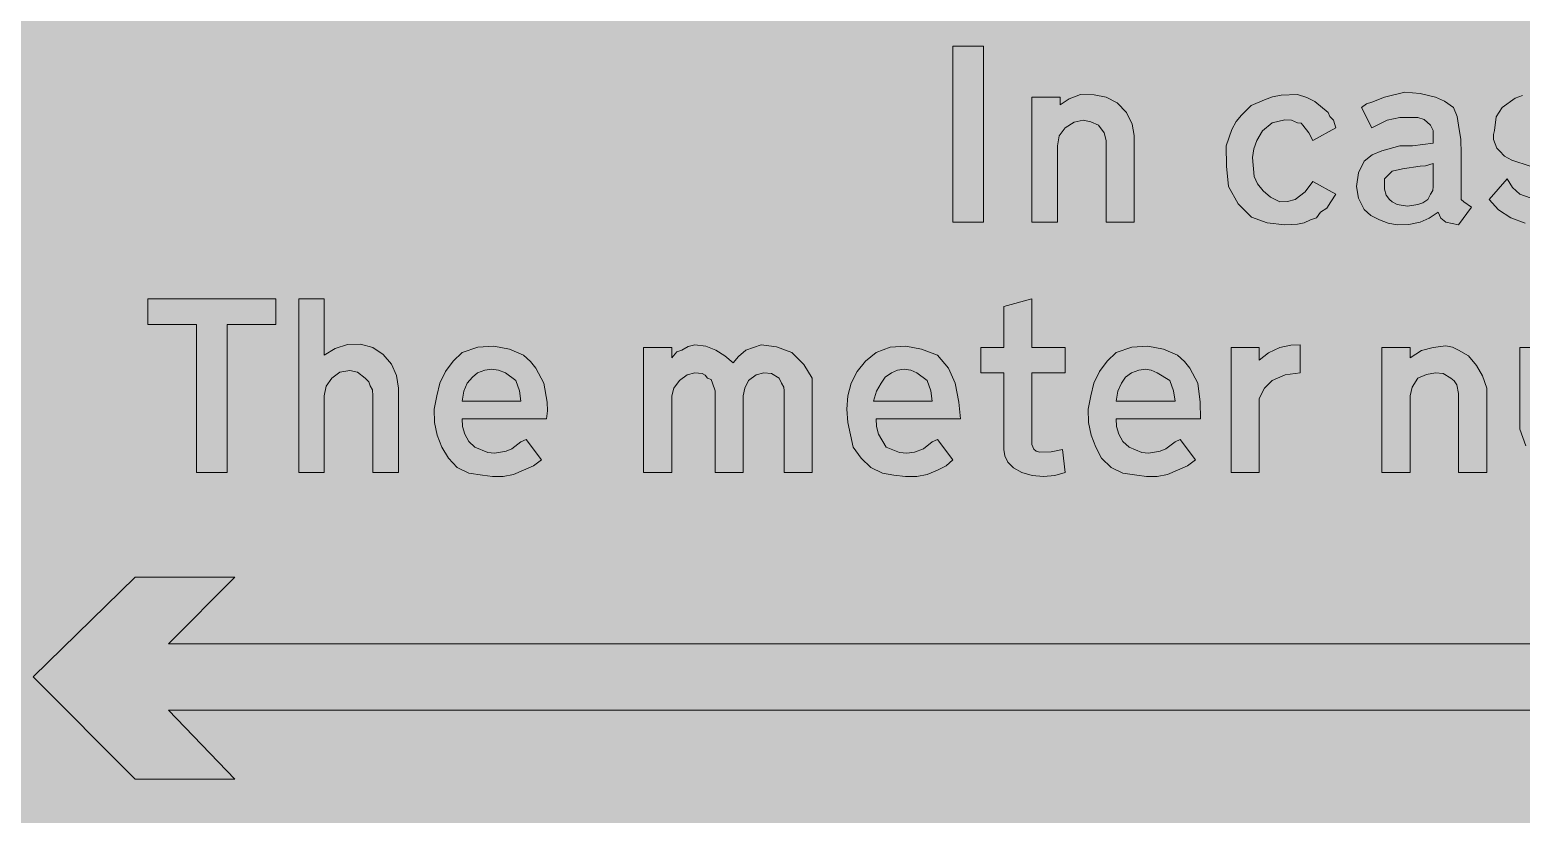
# Model space of a CAD drawing. Header units: metres. Extents: x 10 to 559, y 12 to 260.
# Drawn here: x 63 to 168, y 134.1 to 189.4 of the extents above; entities that cross this region are included whole.
import ezdxf

# ---------------------------------------------------------------- set-up
doc = ezdxf.new("R2010")
doc.units = ezdxf.units.M
for name, color, linetype, true_color in [('FILL_BLACK_000000', 7, 'Continuous', 0x000000), ('FILL_YELLOW_FFFF00', 7, 'Continuous', 0xffff00), ('STROKE_BLACK_000000', 7, 'Continuous', 0x000000)]:
    doc.layers.add(name, color=color, linetype=linetype, true_color=true_color)

msp = doc.modelspace()

# ---------------------------------------------------------------- hatches: boundary and pattern name
at = {"layer": 'FILL_BLACK_000000', "true_color": 0x000000}
h = msp.add_hatch(color=7, dxfattribs=at)
h.dxf.hatch_style = 1
h.paths.add_polyline_path([(130.14, 188.28), (130.14, 175.86), (127.98, 175.86), (127.98, 188.28), (130.14, 188.28)])
h = msp.add_hatch(color=7, dxfattribs=at)
h.dxf.hatch_style = 1
h.paths.add_polyline_path([(157.5, 184.32), (158.4, 184.68), (159.84, 185.04), (160.92, 184.93), (162, 184.68), (162.63, 184.39), (163.26, 183.96), (163.51, 183.33), (163.62, 182.7), (163.78, 181.71), (163.8, 180.72), (163.8, 177.84), (163.8, 177.48), (163.98, 177.3), (164.52, 176.94), (163.62, 175.68), (162.72, 175.86), (162.38, 176.15), (162.18, 176.58), (161.55, 176.15), (160.92, 175.86), (160.11, 175.7), (159.3, 175.68), (158.67, 175.79), (158.04, 176.04), (157.43, 176.33), (156.96, 176.76), (156.56, 177.57), (156.42, 178.38), (156.56, 179.35), (156.96, 180.18), (157.52, 180.61), (158.22, 180.9), (159.48, 181.26), (160.38, 181.26), (161.82, 181.44), (161.82, 181.8), (161.82, 182.34), (161.64, 182.7), (161.19, 183.11), (160.74, 183.24), (159.48, 183.24), (158.58, 183.06), (157.5, 182.52), (156.78, 183.96), (157.14, 184.21), (157.5, 184.32)])
h.paths.add_polyline_path([(160.74, 177.12), (161.1, 177.23), (161.46, 177.48), (161.64, 177.84), (161.8, 178.11), (161.82, 178.38), (161.82, 180), (161.3, 179.84), (160.92, 179.82), (159.66, 179.64), (158.94, 179.46), (158.4, 178.92), (158.4, 178.2), (158.51, 177.77), (158.76, 177.48), (158.94, 177.3), (159.3, 177.12), (160.02, 176.99), (160.74, 177.12)], flags=16)
h = msp.add_hatch(color=7, dxfattribs=at)
h.dxf.hatch_style = 1
h.paths.add_polyline_path([(136.53, 182.93), (135.9, 182.52), (135.49, 181.96), (135.36, 181.26), (135.36, 175.86), (133.56, 175.86), (133.56, 184.68), (135.54, 184.68), (135.54, 184.14), (136.19, 184.57), (136.98, 184.86), (137.95, 184.84), (138.78, 184.68), (139.57, 184.28), (140.22, 183.6), (140.62, 182.79), (140.76, 181.98), (140.76, 175.86), (138.78, 175.86), (138.78, 181.62), (138.64, 182.16), (138.24, 182.7), (137.7, 182.95), (137.16, 183.06), (136.53, 182.93)])
h = msp.add_hatch(color=7, dxfattribs=at)
h.dxf.hatch_style = 1
h.paths.add_polyline_path([(151.56, 177.32), (152.1, 177.48), (152.82, 178.02), (153.36, 178.74), (154.98, 177.84), (154.62, 177.3), (154.33, 176.87), (153.9, 176.58), (153.61, 176.18), (153.18, 176.04), (152.75, 175.83), (152.28, 175.73), (151.38, 175.68), (150.14, 175.82), (149.04, 176.22), (148.1, 177.17), (147.42, 178.38), (147.26, 179.82), (147.24, 181.26), (147.65, 182.41), (147.95, 182.96), (148.32, 183.42), (149, 184.1), (149.94, 184.5), (150.51, 184.71), (151.11, 184.82), (152.28, 184.86), (152.92, 184.66), (153.5, 184.37), (154.44, 183.6), (154.55, 183.33), (154.8, 183.06), (154.98, 182.52), (153.36, 181.62), (153.07, 182.16), (152.64, 182.7), (152.53, 182.86), (152.28, 182.88), (151.85, 183.06), (151.38, 183.08), (150.48, 182.88), (149.81, 182.32), (149.4, 181.62), (149.19, 181.05), (149.11, 180.43), (149.22, 179.1), (149.45, 178.57), (149.85, 178.07), (150.38, 177.63), (151.02, 177.3), (151.56, 177.32)])
h = msp.add_hatch(color=7, dxfattribs=at)
h.dxf.hatch_style = 1
h.paths.add_polyline_path([(170.28, 181.44), (171.08, 181.31), (171.83, 180.95), (172.48, 180.38), (172.98, 179.64), (173.14, 179.01), (173.16, 178.38), (173.1, 177.87), (172.93, 177.44), (172.44, 176.76), (171.73, 176.29), (170.98, 175.95), (170.19, 175.75), (169.38, 175.68), (168.31, 175.81), (167.31, 176.18), (166.44, 176.74), (165.78, 177.48), (167.04, 178.92), (167.42, 178.31), (167.94, 177.84), (168.66, 177.59), (169.38, 177.48), (169.74, 177.5), (170.1, 177.66), (170.37, 177.68), (170.64, 177.84), (170.91, 177.98), (171.18, 178.38), (171, 178.74), (170.98, 178.92), (170.82, 179.1), (170.17, 179.51), (169.38, 179.64), (169.02, 179.66), (168.66, 179.82), (167.38, 180.23), (166.86, 180.53), (166.5, 180.9), (166.32, 181.08), (166.09, 181.71), (166.07, 182.04), (166.14, 182.34), (166.27, 183.29), (166.68, 183.96), (167.6, 184.61), (168.12, 184.8), (168.66, 184.86), (169.02, 184.86), (170.09, 184.89), (171.13, 184.73), (172.11, 184.35), (172.98, 183.78), (171.72, 182.52), (170.8, 182.93), (169.74, 183.06), (169.22, 183.04), (168.84, 182.88), (168.43, 182.75), (168.3, 182.34), (168.41, 181.91), (168.66, 181.62), (169.74, 181.44), (170.28, 181.44)])
h = msp.add_hatch(color=7, dxfattribs=at)
h.dxf.hatch_style = 1
h.paths.add_polyline_path([(80.28, 168.66), (76.86, 168.66), (76.86, 158.22), (74.7, 158.22), (74.7, 168.66), (71.28, 168.66), (71.28, 170.46), (80.28, 170.46), (80.28, 168.66)])
h = msp.add_hatch(color=7, dxfattribs=at)
h.dxf.hatch_style = 1
h.paths.add_polyline_path([(84.46, 166.96), (85.34, 167.24), (86.26, 167.28), (87.12, 167.04), (87.86, 166.54), (88.43, 165.87), (88.79, 165.07), (88.92, 164.16), (88.92, 158.22), (87.12, 158.22), (87.12, 163.62), (87.1, 164.05), (86.94, 164.34), (86.83, 164.61), (86.58, 164.88), (86.04, 165.29), (85.5, 165.42), (84.8, 165.29), (84.24, 164.88), (83.84, 164.32), (83.7, 163.62), (83.7, 158.22), (81.9, 158.22), (81.9, 170.46), (83.7, 170.46), (83.7, 166.5), (84.46, 166.96)])
h = msp.add_hatch(color=7, dxfattribs=at)
h.dxf.hatch_style = 1
h.paths.add_polyline_path([(133.7, 159.86), (133.86, 159.72), (134.1, 159.66), (134.91, 159.68), (135.72, 159.84), (135.9, 158.22), (135.17, 158.02), (134.37, 157.95), (133.57, 158.02), (132.84, 158.22), (132.26, 158.55), (131.87, 158.96), (131.65, 159.41), (131.58, 159.84), (131.58, 165.24), (129.96, 165.24), (129.96, 167.04), (131.58, 167.04), (131.58, 169.92), (133.56, 170.46), (133.56, 167.04), (135.9, 167.04), (135.9, 165.24), (133.56, 165.24), (133.56, 160.2), (133.7, 159.86)])
h = msp.add_hatch(color=7, dxfattribs=at)
h.dxf.hatch_style = 1
h.paths.add_polyline_path([(93.06, 158.58), (92.45, 159.23), (91.98, 160.02), (91.65, 160.86), (91.46, 161.75), (91.45, 162.68), (91.62, 163.62), (91.85, 164.53), (92.25, 165.35), (92.78, 166.08), (93.42, 166.68), (94.53, 167.06), (95.65, 167.13), (96.74, 166.93), (97.74, 166.5), (98.22, 166.06), (98.6, 165.58), (99.18, 164.52), (99.41, 163.19), (99.43, 162.57), (99.36, 162), (93.42, 162), (93.44, 161.46), (93.6, 160.92), (93.89, 160.4), (94.32, 160.02), (95.22, 159.64), (95.69, 159.59), (96.12, 159.66), (96.52, 159.72), (96.91, 159.89), (97.56, 160.38), (97.92, 160.56), (99, 159.12), (98.44, 158.69), (97.74, 158.4), (97.04, 158.09), (96.3, 157.95), (95.56, 157.94), (94.86, 158.04), (93.89, 158.18), (93.06, 158.58)])
h.paths.add_polyline_path([(97.45, 163.98), (97.2, 164.7), (96.48, 165.24), (95.97, 165.44), (95.49, 165.51), (95.01, 165.44), (94.5, 165.24), (94.14, 164.95), (93.78, 164.52), (93.53, 163.96), (93.42, 163.26), (97.56, 163.26), (97.45, 163.98)], flags=16)
h = msp.add_hatch(color=7, dxfattribs=at)
h.dxf.hatch_style = 1
h.paths.add_polyline_path([(108.18, 166.32), (108.54, 166.73), (108.9, 166.86), (109.35, 167.11), (109.8, 167.22), (110.58, 167.12), (111.29, 166.86), (111.93, 166.46), (112.5, 165.96), (112.88, 166.41), (113.4, 166.86), (114.48, 167.22), (115.56, 167.09), (116.64, 166.68), (117.5, 165.85), (118.08, 164.88), (118.08, 164.7), (118.08, 158.22), (116.1, 158.22), (116.1, 163.98), (116.08, 164.25), (115.92, 164.52), (115.74, 164.88), (115.2, 165.2), (114.66, 165.24), (114.12, 165.11), (113.58, 164.7), (113.33, 164.16), (113.22, 163.62), (113.22, 158.22), (111.24, 158.22), (111.24, 163.98), (111.06, 164.52), (110.95, 164.77), (110.7, 164.88), (110.53, 165.09), (110.32, 165.2), (109.8, 165.24), (109.26, 165.11), (108.72, 164.7), (108.32, 164.16), (108.18, 163.62), (108.18, 158.22), (106.2, 158.22), (106.2, 167.04), (108.18, 167.04), (108.18, 166.32)])
h = msp.add_hatch(color=7, dxfattribs=at)
h.dxf.hatch_style = 1
h.paths.add_polyline_path([(122.22, 158.58), (121.52, 159.23), (120.96, 160.02), (120.58, 161.75), (120.53, 162.68), (120.6, 163.62), (120.83, 164.53), (121.25, 165.35), (121.84, 166.08), (122.58, 166.68), (123.58, 167.06), (124.67, 167.13), (125.79, 166.93), (126.9, 166.5), (127.67, 165.58), (128.16, 164.52), (128.41, 163.19), (128.52, 162), (122.58, 162), (122.6, 161.46), (122.76, 160.92), (123.3, 160.02), (124.22, 159.64), (124.74, 159.59), (125.28, 159.66), (125.91, 159.89), (126.54, 160.38), (126.9, 160.56), (127.98, 159.12), (127.51, 158.69), (126.9, 158.4), (126.19, 158.09), (125.44, 157.95), (124.65, 157.94), (123.84, 158.04), (123.03, 158.18), (122.22, 158.58)])
h.paths.add_polyline_path([(126.43, 163.98), (126.18, 164.7), (125.46, 165.24), (125.03, 165.44), (124.56, 165.51), (124.09, 165.44), (123.66, 165.24), (123.23, 164.95), (122.94, 164.52), (122.6, 163.96), (122.4, 163.26), (126.54, 163.26), (126.43, 163.98)], flags=16)
h = msp.add_hatch(color=7, dxfattribs=at)
h.dxf.hatch_style = 1
h.paths.add_polyline_path([(139.14, 158.58), (138.47, 159.23), (138.06, 160.02), (137.73, 160.86), (137.54, 161.75), (137.53, 162.68), (137.7, 163.62), (137.93, 164.53), (138.33, 165.35), (138.86, 166.08), (139.5, 166.68), (140.61, 167.06), (141.73, 167.13), (142.82, 166.93), (143.82, 166.5), (144.3, 166.06), (144.68, 165.58), (145.26, 164.52), (145.42, 163.19), (145.44, 162), (139.5, 162), (139.52, 161.46), (139.68, 160.92), (139.97, 160.4), (140.4, 160.02), (141.3, 159.64), (141.77, 159.59), (142.2, 159.66), (142.6, 159.72), (142.99, 159.89), (143.64, 160.38), (144, 160.56), (145.08, 159.12), (144.52, 158.69), (143.82, 158.4), (143.12, 158.09), (142.38, 157.95), (141.64, 157.94), (140.94, 158.04), (139.97, 158.18), (139.14, 158.58)])
h.paths.add_polyline_path([(143.53, 163.98), (143.28, 164.7), (142.38, 165.24), (141.97, 165.44), (141.55, 165.51), (141.09, 165.44), (140.58, 165.24), (140.15, 164.95), (139.86, 164.52), (139.61, 163.96), (139.5, 163.26), (143.64, 163.26), (143.53, 163.98)], flags=16)
h = msp.add_hatch(color=7, dxfattribs=at)
h.dxf.hatch_style = 1
h.paths.add_polyline_path([(150.23, 166.66), (151.02, 167.04), (151.81, 167.2), (152.46, 167.22), (152.46, 165.24), (151.4, 165.11), (150.48, 164.7), (149.94, 164.16), (149.58, 163.44), (149.58, 158.22), (147.6, 158.22), (147.6, 167.04), (149.58, 167.04), (149.58, 166.14), (150.23, 166.66)])
h = msp.add_hatch(color=7, dxfattribs=at)
h.dxf.hatch_style = 1
h.paths.add_polyline_path([(161.37, 165.13), (160.74, 164.88), (160.34, 164.25), (160.2, 163.62), (160.2, 158.22), (158.22, 158.22), (158.22, 167.04), (160.2, 167.04), (160.2, 166.32), (161.01, 166.82), (161.82, 167.04), (162.72, 167.15), (163.19, 167.07), (163.62, 166.86), (164.32, 166.46), (164.88, 165.78), (165.31, 165.04), (165.6, 164.16), (165.6, 158.22), (163.62, 158.22), (163.62, 163.8), (163.49, 164.41), (163.32, 164.69), (163.08, 164.88), (162.54, 165.2), (162, 165.24), (161.37, 165.13)])
h = msp.add_hatch(color=7, dxfattribs=at)
h.dxf.hatch_style = 1
h.paths.add_polyline_path([(171.05, 158.08), (170.39, 158.22), (169.77, 158.5), (169.2, 158.94), (168.72, 159.51), (168.37, 160.11), (167.94, 161.28), (167.94, 167.04), (169.92, 167.04), (169.92, 161.28), (170.12, 160.74), (170.46, 160.2), (170.76, 159.99), (171.09, 159.89), (171.72, 159.84), (172.26, 159.89), (172.8, 160.2), (173.21, 160.74), (173.34, 161.28), (173.34, 167.04), (175.32, 167.04), (175.32, 158.22), (173.34, 158.22), (173.34, 158.58), (172.98, 158.33), (172.62, 158.22), (172.1, 158.06), (171.72, 158.04), (171.05, 158.08)])
h = msp.add_hatch(color=7, dxfattribs=at)
h.dxf.hatch_style = 1
h.paths.add_polyline_path([(77.4, 136.62), (70.38, 136.62), (63.18, 143.82), (70.38, 150.84), (77.4, 150.84), (72.72, 146.16), (506.16, 146.16), (506.16, 141.48), (72.72, 141.48), (77.4, 136.62)])
at = {"layer": 'FILL_YELLOW_FFFF00', "true_color": 0xffff00}
h = msp.add_hatch(color=7, dxfattribs=at)
h.dxf.hatch_style = 1
h.paths.add_polyline_path([(553.58, 259.79), (554.9, 259.4), (556.14, 258.78), (557.28, 257.94), (558.12, 256.9), (558.74, 255.69), (559.13, 254.35), (559.26, 252.9), (559.26, 19.08), (559.13, 17.73), (558.72, 16.38), (558.07, 15.21), (557.28, 14.04), (556.11, 13.12), (554.83, 12.51), (553.51, 12.17), (552.24, 12.06), (17.1, 12.06), (15.86, 12.17), (14.6, 12.51), (13.38, 13.12), (12.24, 14.04), (11.3, 15.18), (10.62, 16.43), (10.22, 17.74), (10.08, 19.08), (10.08, 252.9), (10.22, 254.25), (10.62, 255.6), (11.3, 256.77), (12.24, 257.94), (12.71, 258.45), (13.28, 258.89), (14.58, 259.56), (15.91, 259.88), (17.1, 259.92), (552.24, 259.92), (553.58, 259.79)])

# ---------------------------------------------------------------- linework, layer by layer
at = {"layer": 'FILL_BLACK_000000', "lineweight": 0, "true_color": 0x000000}
for points in [[(130.14, 188.28), (130.14, 175.86), (127.98, 175.86), (127.98, 188.28)], [(157.5, 184.32), (158.4, 184.68), (159.84, 185.04), (160.92, 184.93), (162, 184.68), (162.63, 184.39), (163.26, 183.96), (163.51, 183.33), (163.62, 182.7), (163.78, 181.71), (163.8, 180.72), (163.8, 177.84), (163.8, 177.48), (163.98, 177.3), (164.52, 176.94), (163.62, 175.68), (162.72, 175.86), (162.38, 176.15), (162.18, 176.58), (161.55, 176.15), (160.92, 175.86), (160.11, 175.7), (159.3, 175.68), (158.67, 175.79), (158.04, 176.04), (157.43, 176.33), (156.96, 176.76), (156.56, 177.57), (156.42, 178.38), (156.56, 179.35), (156.96, 180.18), (157.52, 180.61), (158.22, 180.9), (159.48, 181.26), (160.38, 181.26), (161.82, 181.44), (161.82, 181.8), (161.82, 182.34), (161.64, 182.7), (161.19, 183.11), (160.74, 183.24), (159.48, 183.24), (158.58, 183.06), (157.5, 182.52), (156.78, 183.96), (157.14, 184.21)], [(136.53, 182.93), (135.9, 182.52), (135.49, 181.96), (135.36, 181.26), (135.36, 175.86), (133.56, 175.86), (133.56, 184.68), (135.54, 184.68), (135.54, 184.14), (136.19, 184.57), (136.98, 184.86), (137.95, 184.84), (138.78, 184.68), (139.57, 184.28), (140.22, 183.6), (140.62, 182.79), (140.76, 181.98), (140.76, 175.86), (138.78, 175.86), (138.78, 181.62), (138.64, 182.16), (138.24, 182.7), (137.7, 182.95), (137.16, 183.06)], [(151.56, 177.32), (152.1, 177.48), (152.82, 178.02), (153.36, 178.74), (154.98, 177.84), (154.62, 177.3), (154.33, 176.87), (153.9, 176.58), (153.61, 176.18), (153.18, 176.04), (152.75, 175.83), (152.28, 175.73), (151.38, 175.68), (150.14, 175.82), (149.04, 176.22), (148.1, 177.17), (147.42, 178.38), (147.26, 179.82), (147.24, 181.26), (147.65, 182.41), (147.95, 182.96), (148.32, 183.42), (149, 184.1), (149.94, 184.5), (150.51, 184.71), (151.11, 184.82), (152.28, 184.86), (152.92, 184.66), (153.5, 184.37), (154.44, 183.6), (154.55, 183.33), (154.8, 183.06), (154.98, 182.52), (153.36, 181.62), (153.07, 182.16), (152.64, 182.7), (152.53, 182.86), (152.28, 182.88), (151.85, 183.06), (151.38, 183.08), (150.48, 182.88), (149.81, 182.32), (149.4, 181.62), (149.19, 181.05), (149.11, 180.43), (149.22, 179.1), (149.45, 178.57), (149.85, 178.07), (150.38, 177.63), (151.02, 177.3)], [(160.74, 177.12), (161.1, 177.23), (161.46, 177.48), (161.64, 177.84), (161.8, 178.11), (161.82, 178.38), (161.82, 180), (161.3, 179.84), (160.92, 179.82), (159.66, 179.64), (158.94, 179.46), (158.4, 178.92), (158.4, 178.2), (158.51, 177.77), (158.76, 177.48), (158.94, 177.3), (159.3, 177.12), (160.02, 176.99)], [(80.28, 168.66), (76.86, 168.66), (76.86, 158.22), (74.7, 158.22), (74.7, 168.66), (71.28, 168.66), (71.28, 170.46), (80.28, 170.46)], [(84.46, 166.96), (85.34, 167.24), (86.26, 167.28), (87.12, 167.04), (87.86, 166.54), (88.43, 165.87), (88.79, 165.07), (88.92, 164.16), (88.92, 158.22), (87.12, 158.22), (87.12, 163.62), (87.1, 164.05), (86.94, 164.34), (86.83, 164.61), (86.58, 164.88), (86.04, 165.29), (85.5, 165.42), (84.8, 165.29), (84.24, 164.88), (83.84, 164.32), (83.7, 163.62), (83.7, 158.22), (81.9, 158.22), (81.9, 170.46), (83.7, 170.46), (83.7, 166.5)], [(133.7, 159.86), (133.86, 159.72), (134.1, 159.66), (134.91, 159.68), (135.72, 159.84), (135.9, 158.22), (135.17, 158.02), (134.37, 157.95), (133.57, 158.02), (132.84, 158.22), (132.26, 158.55), (131.87, 158.96), (131.65, 159.41), (131.58, 159.84), (131.58, 165.24), (129.96, 165.24), (129.96, 167.04), (131.58, 167.04), (131.58, 169.92), (133.56, 170.46), (133.56, 167.04), (135.9, 167.04), (135.9, 165.24), (133.56, 165.24), (133.56, 160.2)], [(93.06, 158.58), (92.45, 159.23), (91.98, 160.02), (91.65, 160.86), (91.46, 161.75), (91.45, 162.68), (91.62, 163.62), (91.85, 164.53), (92.25, 165.35), (92.78, 166.08), (93.42, 166.68), (94.53, 167.06), (95.65, 167.13), (96.74, 166.93), (97.74, 166.5), (98.22, 166.06), (98.6, 165.58), (99.18, 164.52), (99.41, 163.19), (99.43, 162.57), (99.36, 162), (93.42, 162), (93.44, 161.46), (93.6, 160.92), (93.89, 160.4), (94.32, 160.02), (95.22, 159.64), (95.69, 159.59), (96.12, 159.66), (96.52, 159.72), (96.91, 159.89), (97.56, 160.38), (97.92, 160.56), (99, 159.12), (98.44, 158.69), (97.74, 158.4), (97.04, 158.09), (96.3, 157.95), (95.56, 157.94), (94.86, 158.04), (93.89, 158.18)], [(108.18, 166.32), (108.54, 166.73), (108.9, 166.86), (109.35, 167.11), (109.8, 167.22), (110.58, 167.12), (111.29, 166.86), (111.93, 166.46), (112.5, 165.96), (112.88, 166.41), (113.4, 166.86), (114.48, 167.22), (115.56, 167.09), (116.64, 166.68), (117.5, 165.85), (118.08, 164.88), (118.08, 164.7), (118.08, 158.22), (116.1, 158.22), (116.1, 163.98), (116.08, 164.25), (115.92, 164.52), (115.74, 164.88), (115.2, 165.2), (114.66, 165.24), (114.12, 165.11), (113.58, 164.7), (113.33, 164.16), (113.22, 163.62), (113.22, 158.22), (111.24, 158.22), (111.24, 163.98), (111.06, 164.52), (110.95, 164.77), (110.7, 164.88), (110.53, 165.09), (110.32, 165.2), (109.8, 165.24), (109.26, 165.11), (108.72, 164.7), (108.32, 164.16), (108.18, 163.62), (108.18, 158.22), (106.2, 158.22), (106.2, 167.04), (108.18, 167.04)], [(122.22, 158.58), (121.52, 159.23), (120.96, 160.02), (120.58, 161.75), (120.53, 162.68), (120.6, 163.62), (120.83, 164.53), (121.25, 165.35), (121.84, 166.08), (122.58, 166.68), (123.58, 167.06), (124.67, 167.13), (125.79, 166.93), (126.9, 166.5), (127.67, 165.58), (128.16, 164.52), (128.41, 163.19), (128.52, 162), (122.58, 162), (122.6, 161.46), (122.76, 160.92), (123.3, 160.02), (124.22, 159.64), (124.74, 159.59), (125.28, 159.66), (125.91, 159.89), (126.54, 160.38), (126.9, 160.56), (127.98, 159.12), (127.51, 158.69), (126.9, 158.4), (126.19, 158.09), (125.44, 157.95), (124.65, 157.94), (123.84, 158.04), (123.03, 158.18)], [(139.14, 158.58), (138.47, 159.23), (138.06, 160.02), (137.73, 160.86), (137.54, 161.75), (137.53, 162.68), (137.7, 163.62), (137.93, 164.53), (138.33, 165.35), (138.86, 166.08), (139.5, 166.68), (140.61, 167.06), (141.73, 167.13), (142.82, 166.93), (143.82, 166.5), (144.3, 166.06), (144.68, 165.58), (145.26, 164.52), (145.42, 163.19), (145.44, 162), (139.5, 162), (139.52, 161.46), (139.68, 160.92), (139.97, 160.4), (140.4, 160.02), (141.3, 159.64), (141.77, 159.59), (142.2, 159.66), (142.6, 159.72), (142.99, 159.89), (143.64, 160.38), (144, 160.56), (145.08, 159.12), (144.52, 158.69), (143.82, 158.4), (143.12, 158.09), (142.38, 157.95), (141.64, 157.94), (140.94, 158.04), (139.97, 158.18)], [(150.23, 166.66), (151.02, 167.04), (151.81, 167.2), (152.46, 167.22), (152.46, 165.24), (151.4, 165.11), (150.48, 164.7), (149.94, 164.16), (149.58, 163.44), (149.58, 158.22), (147.6, 158.22), (147.6, 167.04), (149.58, 167.04), (149.58, 166.14)], [(161.37, 165.13), (160.74, 164.88), (160.34, 164.25), (160.2, 163.62), (160.2, 158.22), (158.22, 158.22), (158.22, 167.04), (160.2, 167.04), (160.2, 166.32), (161.01, 166.82), (161.82, 167.04), (162.72, 167.15), (163.19, 167.07), (163.62, 166.86), (164.32, 166.46), (164.88, 165.78), (165.31, 165.04), (165.6, 164.16), (165.6, 158.22), (163.62, 158.22), (163.62, 163.8), (163.49, 164.41), (163.32, 164.69), (163.08, 164.88), (162.54, 165.2), (162, 165.24)], [(97.45, 163.98), (97.2, 164.7), (96.48, 165.24), (95.97, 165.44), (95.49, 165.51), (95.01, 165.44), (94.5, 165.24), (94.14, 164.95), (93.78, 164.52), (93.53, 163.96), (93.42, 163.26), (97.56, 163.26)], [(126.43, 163.98), (126.18, 164.7), (125.46, 165.24), (125.03, 165.44), (124.56, 165.51), (124.09, 165.44), (123.66, 165.24), (123.23, 164.95), (122.94, 164.52), (122.6, 163.96), (122.4, 163.26), (126.54, 163.26)], [(143.53, 163.98), (143.28, 164.7), (142.38, 165.24), (141.97, 165.44), (141.55, 165.51), (141.09, 165.44), (140.58, 165.24), (140.15, 164.95), (139.86, 164.52), (139.61, 163.96), (139.5, 163.26), (143.64, 163.26)], [(77.4, 136.62), (70.38, 136.62), (63.18, 143.82), (70.38, 150.84), (77.4, 150.84), (72.72, 146.16), (506.16, 146.16), (506.16, 141.48), (72.72, 141.48)]]:
    msp.add_lwpolyline(points, close=True, dxfattribs=at)
for points in [[(168.66, 179.82), (167.38, 180.23), (166.86, 180.53), (166.5, 180.9), (166.32, 181.08), (166.09, 181.71), (166.07, 182.04), (166.14, 182.34), (166.27, 183.29), (166.68, 183.96), (167.6, 184.61), (168.12, 184.8)], [(168.31, 175.81), (167.31, 176.18), (166.44, 176.74), (165.78, 177.48), (167.04, 178.92), (167.42, 178.31), (167.94, 177.84), (168.66, 177.59)], [(168.37, 160.11), (167.94, 161.28), (167.94, 167.04), (169.92, 167.04)]]:
    msp.add_lwpolyline(points, dxfattribs=at)
at = {"layer": 'STROKE_BLACK_000000', "lineweight": 0, "true_color": 0x000000}
msp.add_lwpolyline([(127.98, 175.86), (127.98, 188.28), (130.14, 188.28), (130.14, 175.86)], close=True, dxfattribs=at)

doc.saveas('drawing.dxf')
